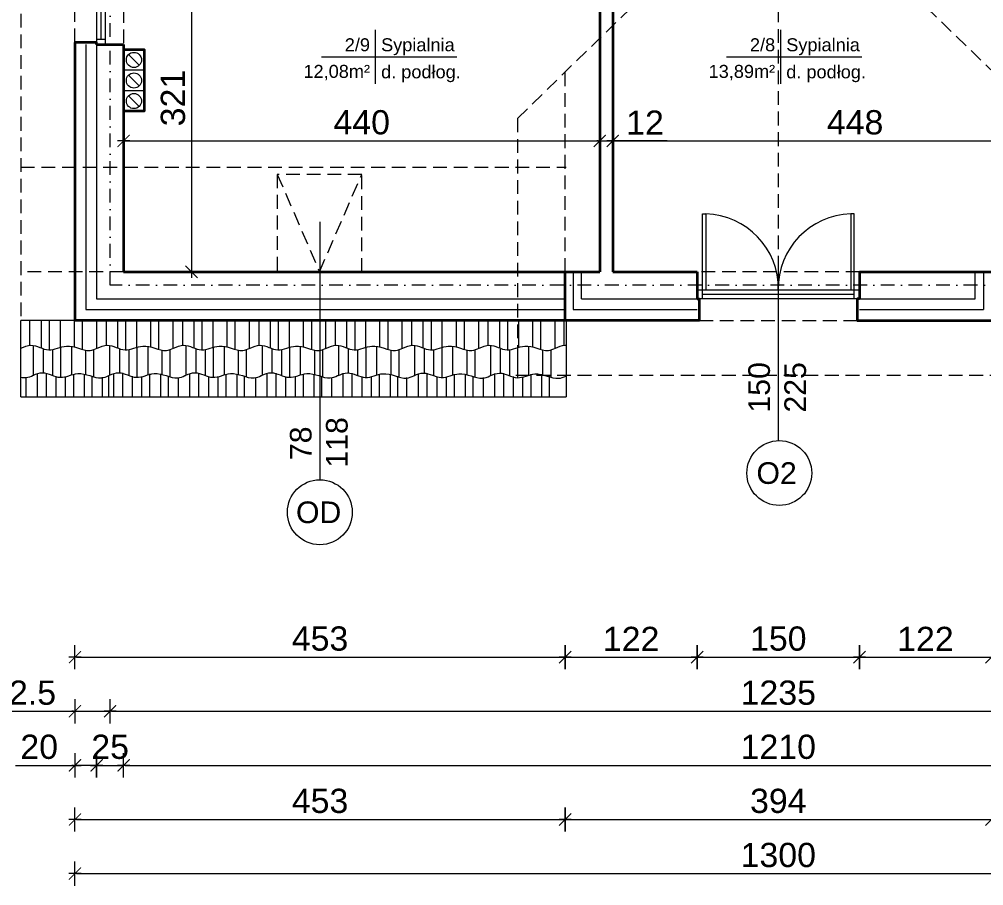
# Model space of a CAD drawing. Header units: millimetres. Extents: x -2481 to 45049, y -11067 to 11055.
# Drawn here: x -1929 to -1038, y -476 to 325 of the extents above; entities that cross this region are included whole.
import ezdxf

# ---------------------------------------------------------------- set-up
doc = ezdxf.new("R2010")
doc.units = ezdxf.units.MM
doc.linetypes.add('DASHDOT', pattern=[25.4, 12.7, -6.35, 0, -6.35])
doc.linetypes.add('DASHED', pattern=[19.05, 12.7, -6.35])
for name, color, linetype, lineweight in [('A-murowane', 3, 'Continuous', 35), ('A-osie', 7, 'DASHDOT', 5), ('A-p.widokowa', 6, 'Continuous', 15), ('A-p.widokowa-RefEdit0', 6, 'Continuous', 15), ('A-pod', 6, 'DASHED', 15), ('A-schody', 2, 'Continuous', 5), ('A-stolarka', 1, 'Continuous', 5), ('A-w.ocieplenie', 4, 'BATTING', 5), ('A-wykończenie', 4, 'Continuous', 5), ('A17_OPIS_WARSTW', 22, 'Continuous', 9), ('B-opis', 7, 'Continuous', 0)]:
    doc.layers.add(name, color=color, linetype=linetype, lineweight=lineweight)
doc.styles.get("Standard").update_dxf_attribs({"font": 'arial.ttf'})
doc.linetypes.add('BATTING', pattern='A,0.00254,-2.54,[134,ltypeshp.shx,S=2.54,R=0,X=-2.54,Y=0],-5.08,[134,ltypeshp.shx,S=2.54,R=180,X=2.54,Y=0],-2.54', length=10.16254)
doc.dimstyles.new('PM-100', dxfattribs={"dimscale": 2.8, "dimtxt": 8, "dimasz": 0.5, "dimexe": 0, "dimexo": 0, "dimgap": 2, "dimtad": 1, "dimdec": 1, "dimrnd": 0.1, "dimzin": 13, "dimdsep": 46, "dimtxsty": 'Standard', "dimblk": 'Q', "dimcen": 0, "dimse1": 1, "dimse2": 1, "dimclrd": 256, "dimclre": 251, "dimclrt": 41, "dimadec": 1, "dimazin": 0, "dimtfac": 1, "dimtdec": 1, "dimtix": 1, "dimtmove": 1, "dimatfit": 0, "dimldrblk": 'NONE', "dimfxl": 1, "dimtolj": 1, "dimtzin": 13, "dimlwd": -1, "dimlwe": 0, "dimarcsym": 0})

# ---------------------------------------------------------------- blocks, each defined once
blk = doc.blocks.new('A$C386A056A')
at = {"layer": 'A-stolarka'}
for p, q in [((-25, 0), (-25, -90)), ((-17, 0), (-17, -90)), ((-25, -5), (-17, -5)), ((-21, -5), (-21, -85)), ((-25, -85), (-17, -85))]:
    blk.add_line(p, q, dxfattribs=at)
blk = doc.blocks.new('A$C59F40237')
at = {"layer": 'A-p.widokowa-RefEdit0'}
for p, q in [((8.09, 25.62), (8.09, 2.6)), ((18.66, 25.62), (18.66, 0.25)), ((26.43, -1.54), (26.43, 25.62)), ((36.19, 25.62), (36.19, 0.69)), ((49.51, 1.1), (49.51, 25.62)), ((56.99, -1.18), (56.99, 25.62)), ((70.14, -0.21), (70.14, 25.62))]:
    blk.add_line(p, q, dxfattribs=at)
blk.add_open_spline([(0, 0), (3.09, 1.32), (11.62, 4.97), (25.63, -5.19), (40.3, 3.84), (49.51, 1.1), (53.24, 0), (56.84, -1.19), (62.79, -3.17), (68.4, -1.05), (70.6, 0)], degree=3, knots=[0, 0, 0, 0, 9.666865, 26.644915, 43.34195, 54.677882, 54.677882, 54.677882, 65.547939, 72.653896, 72.653896, 72.653896, 72.653896], dxfattribs=at)
blk = doc.blocks.new('A$C78BC5D11')
at = {"layer": 'A-p.widokowa'}
for p, q in [((0, 27.49), (0, 0)), ((9.11, 24.57), (9.11, 2.22)), ((17.77, 23.74), (17.77, -0.13)), ((25.54, -1.92), (25.54, 25.93)), ((35.3, 26.66), (35.3, 0.31)), ((48.63, 0.73), (48.63, 23.11)), ((56.1, -1.56), (56.1, 23.73))]:
    blk.add_line(p, q, dxfattribs=at)
blk.add_open_spline([(0, 0), (2.8, 1.19), (11.03, 4.38), (24.74, -5.56), (39.41, 3.46), (48.63, 0.73), (52.36, -0.38), (55.95, -1.57), (61.9, -3.55), (67.51, -1.42), (69.71, -0.38), (69.72, -0.37), (69.73, -0.37), (69.74, -0.37), (69.99, -0.24), (70.25, -0.12), (70.5, 0)], degree=3, knots=[73.574951, 73.574951, 73.574951, 73.574951, 82.320761, 99.298811, 115.995846, 127.331778, 127.331778, 127.331778, 138.201835, 145.307792, 145.307792, 145.307792, 145.332598, 145.332598, 145.332598, 146.160665, 146.160665, 146.160665, 146.160665], dxfattribs=at)
blk = doc.blocks.new('A$C3E720E91')
at = {"layer": 'A-p.widokowa'}
for p, q in [((15.37, -18.28), (15.37, 3.22)), ((23.31, 3.57), (23.31, -18.28)), ((32.42, 0.51), (32.42, -18.28)), ((41.08, 0.35), (41.08, -18.41)), ((48.85, -18.28), (48.85, 2.63)), ((58.62, 2.74), (58.62, -18.28)), ((65.61, 0.75), (65.61, -18.28)), ((4.85, -18.27), (4.85, -0.36))]:
    blk.add_line(p, q, dxfattribs=at)
blk = doc.blocks.new('A$C23497A29')
at = {"layer": 'A-p.widokowa'}
for p, q in [((50, 0), (0, 0)), ((0, -70.62), (0, 0)), ((8.09, 0), (8.09, -23.03)), ((18.66, 0), (18.66, -25.38)), ((26.43, -27.17), (26.43, 0)), ((36.19, 0), (36.19, -24.93)), ((49.51, -24.52), (49.51, 0)), ((56.99, -26.81), (56.99, 0)), ((70.14, -25.84), (70.14, 0)), ((501.81, 0), (501.81, -23.03)), ((504, 0), (504, -70.62)), ((4.85, -70.61), (4.85, -52.7)), ((15.37, -70.62), (15.37, -49.13)), ((23.31, -48.77), (23.31, -70.62)), ((32.42, -51.83), (32.42, -70.62)), ((41.08, -51.99), (41.08, -70.75)), ((48.85, -70.62), (48.85, -49.71)), ((58.62, -49.6), (58.62, -70.62)), ((65.61, -51.59), (65.61, -70.62)), ((81.1, -51.03), (81.1, -70.62)), ((0, -70.62), (504, -70.62))]:
    blk.add_line(p, q, dxfattribs=at)
for points, knots in [([(0, -25.62), (3.09, -24.3), (11.62, -20.65), (25.63, -30.81), (40.3, -21.79), (49.51, -24.52), (53.24, -25.62), (56.84, -26.82), (62.79, -28.79), (68.4, -26.67), (70.6, -25.62)], [0, 0, 0, 0, 9.666865, 26.644915, 43.34195, 54.677882, 54.677882, 54.677882, 65.547939, 72.653896, 72.653896, 72.653896, 72.653896]), ([(494.17, -25.62), (496.82, -24.3), (500.24, -22.84), (503.67, -22.97), (504, -22.99)], [0, 0, 0, 0, 9.666865, 10.690457, 10.690457, 10.690457, 10.690457]), ([(0, -52.34), (1.61, -52.68), (5.5, -53.09), (9.25, -51.67), (11.45, -50.62), (11.46, -50.62), (11.47, -50.62), (11.47, -50.61), (11.73, -50.49), (11.99, -50.37), (12.24, -50.25)], [133.300499, 133.300499, 133.300499, 133.300499, 138.201835, 145.307792, 145.307792, 145.307792, 145.332598, 145.332598, 145.332598, 146.160665, 146.160665, 146.160665, 146.160665]), ([(11.45, -50.62), (14.25, -49.44), (22.48, -46.25), (36.19, -56.19), (50.86, -47.16), (60.08, -49.9), (63.81, -51), (67.4, -52.2), (73.35, -54.17), (78.96, -52.05), (81.16, -51), (81.17, -51), (81.18, -50.99), (81.19, -50.99), (81.44, -50.87), (81.7, -50.75), (81.96, -50.62)], [73.574951, 73.574951, 73.574951, 73.574951, 82.320761, 99.298811, 115.995846, 127.331778, 127.331778, 127.331778, 138.201835, 145.307792, 145.307792, 145.307792, 145.332598, 145.332598, 145.332598, 146.160665, 146.160665, 146.160665, 146.160665])]:
    blk.add_open_spline(points, degree=3, knots=knots, dxfattribs=at)
for p in [(70.6, -25.62), (141.19, -25.62), (211.79, -25.62), (282.38, -25.62), (352.98, -25.62), (423.58, -25.62)]:
    blk.add_blockref('A$C59F40237', p, dxfattribs=at)
at = {"layer": 'A-schody'}
for name, p in [('A$C78BC5D11', (11.45, -50.62)), ('A$C78BC5D11', (81.96, -50.62)), ('A$C78BC5D11', (152.46, -50.62)), ('A$C78BC5D11', (222.96, -50.62)), ('A$C78BC5D11', (293.47, -50.75)), ('A$C78BC5D11', (363.68, -50.87)), ('A$C78BC5D11', (433.9, -50.99)), ('A$C3E720E91', (70.47, -52.1)), ('A$C3E720E91', (140.88, -52.34)), ('A$C3E720E91', (212.27, -52.34)), ('A$C3E720E91', (282.59, -52.34)), ('A$C3E720E91', (352, -52.35)), ('A$C3E720E91', (422.66, -52.35))]:
    blk.add_blockref(name, p, dxfattribs=at)
blk = doc.blocks.new('Q')
for p, q in [((0, 8), (0, -8)), ((-4, 0), (4, 0))]:
    blk.add_line(p, q)
at = {"const_width": 0.7}
blk.add_lwpolyline([(4, 4), (-4, -4)], dxfattribs=at)
blk = doc.blocks.new('*D42')
at = {"layer": 'A17_OPIS_WARSTW', "transparency": 16777216}
blk.add_line((-1301.45, -264.47), (-1154.25, -264.47), dxfattribs=at)
at = {"layer": 'Defpoints', "color": 0, "transparency": 16777216}
for p in [(-1302.85, 74.68), (-1152.85, 74.68), (-1152.85, -264.47)]:
    blk.add_point(p, dxfattribs=at)
at = {"layer": 'A17_OPIS_WARSTW', "transparency": 16777216, "xscale": 1.4, "yscale": 1.4, "zscale": 1.4, "rotation": 180}
blk.add_blockref('Q', (-1302.85, -264.47), dxfattribs=at)
at = {"layer": 'A17_OPIS_WARSTW', "transparency": 16777216, "xscale": 1.4, "yscale": 1.4, "zscale": 1.4}
blk.add_blockref('Q', (-1152.85, -264.47), dxfattribs=at)
at = {"layer": 'A17_OPIS_WARSTW', "color": 41, "transparency": 16777216, "insert": (-1227.85, -247.43), "char_height": 22.4, "attachment_point": 5}
blk.add_mtext('\\A1;150', dxfattribs=at)
blk = doc.blocks.new('_None')
blk = doc.blocks.new('*D100')
at = {"layer": 'A17_OPIS_WARSTW', "transparency": 16777216}
blk.add_line((-1876.45, -464.47), (-579.25, -464.47), dxfattribs=at)
at = {"layer": 'Defpoints', "color": 0, "transparency": 16777216}
for p in [(-1877.85, 66.68), (-577.85, 66.68), (-577.85, -464.47)]:
    blk.add_point(p, dxfattribs=at)
at = {"layer": 'A17_OPIS_WARSTW', "transparency": 16777216, "xscale": 1.4, "yscale": 1.4, "zscale": 1.4, "rotation": 180}
blk.add_blockref('Q', (-1877.85, -464.47), dxfattribs=at)
at = {"layer": 'A17_OPIS_WARSTW', "transparency": 16777216, "xscale": 1.4, "yscale": 1.4, "zscale": 1.4}
blk.add_blockref('Q', (-577.85, -464.47), dxfattribs=at)
at = {"layer": 'A17_OPIS_WARSTW', "color": 41, "transparency": 16777216, "insert": (-1227.85, -447.42), "char_height": 22.4, "attachment_point": 5}
blk.add_mtext('\\A1;1300', dxfattribs=at)
blk = doc.blocks.new('*D131')
at = {"layer": 'A17_OPIS_WARSTW', "transparency": 16777216}
blk.add_line((-1770.15, 411.28), (-1770.15, 93.08), dxfattribs=at)
at = {"layer": 'Defpoints', "color": 0, "transparency": 16777216}
for p in [(-1596.85, 412.68), (-1832.85, 91.68), (-1770.15, 91.68)]:
    blk.add_point(p, dxfattribs=at)
at = {"layer": 'A17_OPIS_WARSTW', "transparency": 16777216, "xscale": 1.4, "yscale": 1.4, "zscale": 1.4}
for p, rotation in [((-1770.15, 412.68), 90), ((-1770.15, 91.68), 270)]:
    blk.add_blockref('Q', p, dxfattribs=dict(at, rotation=rotation))
at = {"layer": 'A17_OPIS_WARSTW', "color": 41, "transparency": 16777216, "insert": (-1787.19, 252.18), "char_height": 22.4, "attachment_point": 5, "rotation": 90}
blk.add_mtext('\\A1;321', dxfattribs=at)
blk = doc.blocks.new('*D132')
at = {"layer": 'A17_OPIS_WARSTW', "transparency": 16777216}
for p, q in [((-1960.53, -314.47), (-1877.85, -314.47)), ((-1879.25, -314.47), (-1880.65, -314.47)), ((-1877.85, -314.47), (-1845.35, -314.47)), ((-1877.85, -314.47), (-1845.35, -314.47)), ((-1843.95, -314.47), (-1842.55, -314.47))]:
    blk.add_line(p, q, dxfattribs=at)
at = {"layer": 'Defpoints', "color": 0, "transparency": 16777216}
for p in [(-1845.35, 79.18), (-1877.85, 46.68), (-1845.35, -314.47)]:
    blk.add_point(p, dxfattribs=at)
at = {"layer": 'A17_OPIS_WARSTW', "transparency": 16777216, "xscale": 1.4, "yscale": 1.4, "zscale": 1.4}
blk.add_blockref('Q', (-1877.85, -314.47), dxfattribs=at)
at = {"layer": 'A17_OPIS_WARSTW', "transparency": 16777216, "xscale": 1.4, "yscale": 1.4, "zscale": 1.4, "rotation": 180}
blk.add_blockref('Q', (-1845.35, -314.47), dxfattribs=at)
at = {"layer": 'A17_OPIS_WARSTW', "color": 41, "transparency": 16777216, "insert": (-1925.76, -297.42), "char_height": 22.4, "attachment_point": 5}
blk.add_mtext('\\A1;32.5', dxfattribs=at)
blk = doc.blocks.new('*D134')
at = {"layer": 'A17_OPIS_WARSTW', "transparency": 16777216}
blk.add_line((-2299.16, 48.08), (-2299.16, 300.28), dxfattribs=at)
at = {"layer": 'Defpoints', "color": 0, "transparency": 16777216}
for p in [(-2299.16, 301.68), (-1845.35, 301.68), (-1877.85, 46.68)]:
    blk.add_point(p, dxfattribs=at)
at = {"layer": 'A17_OPIS_WARSTW', "transparency": 16777216, "xscale": 1.4, "yscale": 1.4, "zscale": 1.4}
for p, rotation in [((-2299.16, 301.68), 90), ((-2299.16, 46.68), 270)]:
    blk.add_blockref('Q', p, dxfattribs=dict(at, rotation=rotation))
at = {"layer": 'A17_OPIS_WARSTW', "color": 41, "transparency": 16777216, "insert": (-2316.2, 174.18), "char_height": 22.4, "attachment_point": 5, "rotation": 90}
blk.add_mtext('\\A1;255', dxfattribs=at)
blk = doc.blocks.new('*D164')
at = {"layer": 'A17_OPIS_WARSTW', "transparency": 16777216}
blk.add_line((-2299.16, 303.08), (-2299.16, 390.28), dxfattribs=at)
at = {"layer": 'Defpoints', "color": 0, "transparency": 16777216}
for p in [(-2299.16, 391.68), (-1849.85, 391.68), (-1845.35, 301.68)]:
    blk.add_point(p, dxfattribs=at)
at = {"layer": 'A17_OPIS_WARSTW', "transparency": 16777216, "xscale": 1.4, "yscale": 1.4, "zscale": 1.4}
for p, rotation in [((-2299.16, 391.68), 90), ((-2299.16, 301.68), 270)]:
    blk.add_blockref('Q', p, dxfattribs=dict(at, rotation=rotation))
at = {"layer": 'A17_OPIS_WARSTW', "color": 41, "transparency": 16777216, "insert": (-2316.2, 346.68), "char_height": 22.4, "attachment_point": 5, "rotation": 90}
blk.add_mtext('\\A1;90', dxfattribs=at)
blk = doc.blocks.new('*D171')
at = {"layer": 'A17_OPIS_WARSTW', "transparency": 16777216}
blk.add_line((-1423.45, -414.47), (-1032.25, -414.47), dxfattribs=at)
at = {"layer": 'Defpoints', "color": 0, "transparency": 16777216}
for p in [(-1424.85, 91.68), (-1030.85, 91.68), (-1030.85, -414.47)]:
    blk.add_point(p, dxfattribs=at)
at = {"layer": 'A17_OPIS_WARSTW', "transparency": 16777216, "xscale": 1.4, "yscale": 1.4, "zscale": 1.4, "rotation": 180}
blk.add_blockref('Q', (-1424.85, -414.47), dxfattribs=at)
at = {"layer": 'A17_OPIS_WARSTW', "transparency": 16777216, "xscale": 1.4, "yscale": 1.4, "zscale": 1.4}
blk.add_blockref('Q', (-1030.85, -414.47), dxfattribs=at)
at = {"layer": 'A17_OPIS_WARSTW', "color": 41, "transparency": 16777216, "insert": (-1227.85, -397.42), "char_height": 22.4, "attachment_point": 5}
blk.add_mtext('\\A1;394', dxfattribs=at)
blk = doc.blocks.new('*D179')
at = {"layer": 'A17_OPIS_WARSTW', "transparency": 16777216}
for p, q in [((-2399.16, 93.08), (-2399.16, 94.48)), ((-2399.16, 66.68), (-2399.16, 91.68)), ((-2399.16, 65.28), (-2399.16, 63.88))]:
    blk.add_line(p, q, dxfattribs=at)
at = {"layer": 'Defpoints', "color": 0, "transparency": 16777216}
for p in [(-2399.16, 91.68), (-1832.85, 91.68), (-1857.85, 66.68)]:
    blk.add_point(p, dxfattribs=at)
at = {"layer": 'A17_OPIS_WARSTW', "transparency": 16777216, "xscale": 1.4, "yscale": 1.4, "zscale": 1.4}
for p, rotation in [((-2399.16, 91.68), 270), ((-2399.16, 66.68), 90)]:
    blk.add_blockref('Q', p, dxfattribs=dict(at, rotation=rotation))
at = {"layer": 'A17_OPIS_WARSTW', "color": 41, "transparency": 16777216, "insert": (-2416.2, 79.18), "char_height": 22.4, "attachment_point": 5, "rotation": 90}
blk.add_mtext('\\A1;25', dxfattribs=at)
blk = doc.blocks.new('*D192')
at = {"layer": 'A17_OPIS_WARSTW', "transparency": 16777216}
for p, q in [((-2349.16, 80.58), (-2349.16, 81.98)), ((-2349.16, 46.68), (-2349.16, 79.18)), ((-2349.16, 46.68), (-2349.16, 79.18)), ((-2349.16, -30.27), (-2349.16, 46.68)), ((-2349.16, 45.28), (-2349.16, 43.88))]:
    blk.add_line(p, q, dxfattribs=at)
at = {"layer": 'Defpoints', "color": 0, "transparency": 16777216}
for p in [(-2349.16, 79.18), (-1845.35, 79.18), (-1878.34, 46.68)]:
    blk.add_point(p, dxfattribs=at)
at = {"layer": 'A17_OPIS_WARSTW', "transparency": 16777216, "xscale": 1.4, "yscale": 1.4, "zscale": 1.4}
for p, rotation in [((-2349.16, 79.18), 270), ((-2349.16, 46.68), 90)]:
    blk.add_blockref('Q', p, dxfattribs=dict(at, rotation=rotation))
at = {"layer": 'A17_OPIS_WARSTW', "color": 41, "transparency": 16777216, "insert": (-2366.21, 4.5), "char_height": 22.4, "attachment_point": 5, "rotation": 90}
blk.add_mtext('\\A1;32.5', dxfattribs=at)
blk = doc.blocks.new('*D197')
at = {"layer": 'A17_OPIS_WARSTW', "transparency": 16777216}
blk.add_line((-2449.16, 48.08), (-2449.16, 1145.28), dxfattribs=at)
at = {"layer": 'Defpoints', "color": 0, "transparency": 16777216}
for p in [(-2449.16, 1146.68), (-1878.34, 1146.68), (-1877.85, 46.68)]:
    blk.add_point(p, dxfattribs=at)
at = {"layer": 'A17_OPIS_WARSTW', "transparency": 16777216, "xscale": 1.4, "yscale": 1.4, "zscale": 1.4}
for p, rotation in [((-2449.16, 1146.68), 90), ((-2449.16, 46.68), 270)]:
    blk.add_blockref('Q', p, dxfattribs=dict(at, rotation=rotation))
at = {"layer": 'A17_OPIS_WARSTW', "color": 41, "transparency": 16777216, "insert": (-2466.2, 596.68), "char_height": 22.4, "attachment_point": 5, "rotation": 90}
blk.add_mtext('\\A1;1100', dxfattribs=at)
blk = doc.blocks.new('*D206')
at = {"layer": 'A17_OPIS_WARSTW', "transparency": 16777216}
blk.add_line((-2349.16, 80.58), (-2349.16, 1112.78), dxfattribs=at)
at = {"layer": 'Defpoints', "color": 0, "transparency": 16777216}
for p in [(-2349.16, 1114.18), (-1845.35, 1114.18), (-1845.35, 79.18)]:
    blk.add_point(p, dxfattribs=at)
at = {"layer": 'A17_OPIS_WARSTW', "transparency": 16777216, "xscale": 1.4, "yscale": 1.4, "zscale": 1.4}
for p, rotation in [((-2349.16, 1114.18), 90), ((-2349.16, 79.18), 270)]:
    blk.add_blockref('Q', p, dxfattribs=dict(at, rotation=rotation))
at = {"layer": 'A17_OPIS_WARSTW', "color": 41, "transparency": 16777216, "insert": (-2366.21, 596.68), "char_height": 22.4, "attachment_point": 5, "rotation": 90}
blk.add_mtext('\\A1;1035', dxfattribs=at)
blk = doc.blocks.new('*D207')
at = {"layer": 'A17_OPIS_WARSTW', "transparency": 16777216}
for p, q in [((-2399.16, 68.08), (-2399.16, 69.48)), ((-2399.16, 46.68), (-2399.16, 66.68)), ((-2399.16, 46.68), (-2399.16, 66.68)), ((-2399.16, -21.33), (-2399.16, 46.68)), ((-2399.16, 45.28), (-2399.16, 43.88))]:
    blk.add_line(p, q, dxfattribs=at)
at = {"layer": 'Defpoints', "color": 0, "transparency": 16777216}
for p in [(-2399.16, 66.68), (-1857.85, 66.68), (-1877.85, 46.68)]:
    blk.add_point(p, dxfattribs=at)
at = {"layer": 'A17_OPIS_WARSTW', "transparency": 16777216, "xscale": 1.4, "yscale": 1.4, "zscale": 1.4}
for p, rotation in [((-2399.16, 66.68), 270), ((-2399.16, 46.68), 90)]:
    blk.add_blockref('Q', p, dxfattribs=dict(at, rotation=rotation))
at = {"layer": 'A17_OPIS_WARSTW', "color": 41, "transparency": 16777216, "insert": (-2416.2, 0.47), "char_height": 22.4, "attachment_point": 5, "rotation": 90}
blk.add_mtext('\\A1;20', dxfattribs=at)
blk = doc.blocks.new('*D212')
at = {"layer": 'A17_OPIS_WARSTW', "transparency": 16777216}
blk.add_line((-2399.16, 93.08), (-2399.16, 1100.28), dxfattribs=at)
at = {"layer": 'Defpoints', "color": 0, "transparency": 16777216}
for p in [(-2399.16, 1101.68), (-1832.85, 1101.68), (-1832.85, 91.68)]:
    blk.add_point(p, dxfattribs=at)
at = {"layer": 'A17_OPIS_WARSTW', "transparency": 16777216, "xscale": 1.4, "yscale": 1.4, "zscale": 1.4}
for p, rotation in [((-2399.16, 1101.68), 90), ((-2399.16, 91.68), 270)]:
    blk.add_blockref('Q', p, dxfattribs=dict(at, rotation=rotation))
at = {"layer": 'A17_OPIS_WARSTW', "color": 41, "transparency": 16777216, "insert": (-2416.2, 596.68), "char_height": 22.4, "attachment_point": 5, "rotation": 90}
blk.add_mtext('\\A1;1010', dxfattribs=at)
blk = doc.blocks.new('*D67')
at = {"layer": 'A17_OPIS_WARSTW', "transparency": 16777216}
blk.add_line((-1831.45, 212.62), (-1394.25, 212.62), dxfattribs=at)
at = {"layer": 'Defpoints', "color": 0, "transparency": 16777216}
for p in [(-1392.85, 212.62), (-1832.85, 76.96), (-1392.85, 76.96)]:
    blk.add_point(p, dxfattribs=at)
at = {"layer": 'A17_OPIS_WARSTW', "transparency": 16777216, "xscale": 1.4, "yscale": 1.4, "zscale": 1.4, "rotation": 180}
blk.add_blockref('Q', (-1832.85, 212.62), dxfattribs=at)
at = {"layer": 'A17_OPIS_WARSTW', "transparency": 16777216, "xscale": 1.4, "yscale": 1.4, "zscale": 1.4}
blk.add_blockref('Q', (-1392.85, 212.62), dxfattribs=at)
at = {"layer": 'A17_OPIS_WARSTW', "color": 41, "transparency": 16777216, "insert": (-1612.85, 229.66), "char_height": 22.4, "attachment_point": 5}
blk.add_mtext('\\A1;440', dxfattribs=at)
blk = doc.blocks.new('*D238')
at = {"layer": 'A17_OPIS_WARSTW', "transparency": 16777216}
for p, q in [((-1394.25, 212.62), (-1395.65, 212.62)), ((-1392.85, 212.62), (-1380.85, 212.62)), ((-1392.85, 212.62), (-1380.85, 212.62)), ((-1330.52, 212.62), (-1380.85, 212.62)), ((-1379.45, 212.62), (-1378.05, 212.62))]:
    blk.add_line(p, q, dxfattribs=at)
at = {"layer": 'Defpoints', "color": 0, "transparency": 16777216}
for p in [(-1380.85, 412.68), (-1380.85, 212.62), (-1392.85, 76.96)]:
    blk.add_point(p, dxfattribs=at)
at = {"layer": 'A17_OPIS_WARSTW', "transparency": 16777216, "xscale": 1.4, "yscale": 1.4, "zscale": 1.4}
blk.add_blockref('Q', (-1392.85, 212.62), dxfattribs=at)
at = {"layer": 'A17_OPIS_WARSTW', "transparency": 16777216, "xscale": 1.4, "yscale": 1.4, "zscale": 1.4, "rotation": 180}
blk.add_blockref('Q', (-1380.85, 212.62), dxfattribs=at)
at = {"layer": 'A17_OPIS_WARSTW', "color": 41, "transparency": 16777216, "insert": (-1350.99, 229.46), "char_height": 22.4, "attachment_point": 5}
blk.add_mtext('\\A1;12', dxfattribs=at)
blk = doc.blocks.new('*D240')
at = {"layer": 'A17_OPIS_WARSTW', "transparency": 16777216}
blk.add_line((-1379.45, 212.62), (-934.25, 212.62), dxfattribs=at)
at = {"layer": 'Defpoints', "color": 0, "transparency": 16777216}
for p in [(-1380.85, 412.68), (-932.85, 412.68), (-932.85, 212.62)]:
    blk.add_point(p, dxfattribs=at)
at = {"layer": 'A17_OPIS_WARSTW', "transparency": 16777216, "xscale": 1.4, "yscale": 1.4, "zscale": 1.4, "rotation": 180}
blk.add_blockref('Q', (-1380.85, 212.62), dxfattribs=at)
at = {"layer": 'A17_OPIS_WARSTW', "transparency": 16777216, "xscale": 1.4, "yscale": 1.4, "zscale": 1.4}
blk.add_blockref('Q', (-932.85, 212.62), dxfattribs=at)
at = {"layer": 'A17_OPIS_WARSTW', "color": 41, "transparency": 16777216, "insert": (-1156.85, 229.66), "char_height": 22.4, "attachment_point": 5}
blk.add_mtext('\\A1;448', dxfattribs=at)
blk = doc.blocks.new('A$C443F3476')
at = {"layer": 'A-p.widokowa'}
for p, q in [((19, 57), (0, 57)), ((19, 57), (19, 0)), ((4.55, 52.45), (14.45, 42.55)), ((19, 38), (0, 38)), ((4.55, 33.45), (14.45, 23.55)), ((19, 19), (0, 19)), ((4.55, 14.45), (14.45, 4.55)), ((19, 0), (0, 0))]:
    blk.add_line(p, q, dxfattribs=at)
for centre in [(9.5, 47.5), (9.5, 28.5), (9.5, 9.5)]:
    blk.add_circle(centre, 7, dxfattribs=at)
blk = doc.blocks.new('*D70')
at = {"layer": 'A17_OPIS_WARSTW', "transparency": 16777216}
blk.add_line((-1423.45, -264.47), (-1304.25, -264.47), dxfattribs=at)
at = {"layer": 'Defpoints', "color": 0, "transparency": 16777216}
for p in [(-1424.85, 91.68), (-1302.85, 66.68), (-1302.85, -264.47)]:
    blk.add_point(p, dxfattribs=at)
at = {"layer": 'A17_OPIS_WARSTW', "transparency": 16777216, "xscale": 1.4, "yscale": 1.4, "zscale": 1.4, "rotation": 180}
blk.add_blockref('Q', (-1424.85, -264.47), dxfattribs=at)
at = {"layer": 'A17_OPIS_WARSTW', "transparency": 16777216, "xscale": 1.4, "yscale": 1.4, "zscale": 1.4}
blk.add_blockref('Q', (-1302.85, -264.47), dxfattribs=at)
at = {"layer": 'A17_OPIS_WARSTW', "color": 41, "transparency": 16777216, "insert": (-1363.85, -247.62), "char_height": 22.4, "attachment_point": 5}
blk.add_mtext('\\A1;122', dxfattribs=at)
blk = doc.blocks.new('*D246')
at = {"layer": 'A17_OPIS_WARSTW', "transparency": 16777216}
blk.add_line((-1876.45, -264.47), (-1426.25, -264.47), dxfattribs=at)
at = {"layer": 'Defpoints', "color": 0, "transparency": 16777216}
for p in [(-1424.85, 91.68), (-1877.85, 46.68), (-1424.85, -264.47)]:
    blk.add_point(p, dxfattribs=at)
at = {"layer": 'A17_OPIS_WARSTW', "transparency": 16777216, "xscale": 1.4, "yscale": 1.4, "zscale": 1.4, "rotation": 180}
blk.add_blockref('Q', (-1877.85, -264.47), dxfattribs=at)
at = {"layer": 'A17_OPIS_WARSTW', "transparency": 16777216, "xscale": 1.4, "yscale": 1.4, "zscale": 1.4}
blk.add_blockref('Q', (-1424.85, -264.47), dxfattribs=at)
at = {"layer": 'A17_OPIS_WARSTW', "color": 41, "transparency": 16777216, "insert": (-1651.35, -247.42), "char_height": 22.4, "attachment_point": 5}
blk.add_mtext('\\A1;453', dxfattribs=at)
blk = doc.blocks.new('*D248')
at = {"layer": 'A17_OPIS_WARSTW', "transparency": 16777216}
blk.add_line((-1151.45, -264.47), (-1032.25, -264.47), dxfattribs=at)
at = {"layer": 'Defpoints', "color": 0, "transparency": 16777216}
for p in [(-1152.85, 66.68), (-1030.85, 46.68), (-1030.85, -264.47)]:
    blk.add_point(p, dxfattribs=at)
at = {"layer": 'A17_OPIS_WARSTW', "transparency": 16777216, "xscale": 1.4, "yscale": 1.4, "zscale": 1.4, "rotation": 180}
blk.add_blockref('Q', (-1152.85, -264.47), dxfattribs=at)
at = {"layer": 'A17_OPIS_WARSTW', "transparency": 16777216, "xscale": 1.4, "yscale": 1.4, "zscale": 1.4}
blk.add_blockref('Q', (-1030.85, -264.47), dxfattribs=at)
at = {"layer": 'A17_OPIS_WARSTW', "color": 41, "transparency": 16777216, "insert": (-1091.85, -247.62), "char_height": 22.4, "attachment_point": 5}
blk.add_mtext('\\A1;122', dxfattribs=at)
blk = doc.blocks.new('*D250')
at = {"layer": 'A17_OPIS_WARSTW', "transparency": 16777216}
blk.add_line((-1843.95, -314.47), (-611.75, -314.47), dxfattribs=at)
at = {"layer": 'Defpoints', "color": 0, "transparency": 16777216}
for p in [(-1845.35, 79.18), (-610.35, 79.18), (-610.35, -314.47)]:
    blk.add_point(p, dxfattribs=at)
at = {"layer": 'A17_OPIS_WARSTW', "transparency": 16777216, "xscale": 1.4, "yscale": 1.4, "zscale": 1.4, "rotation": 180}
blk.add_blockref('Q', (-1845.35, -314.47), dxfattribs=at)
at = {"layer": 'A17_OPIS_WARSTW', "transparency": 16777216, "xscale": 1.4, "yscale": 1.4, "zscale": 1.4}
blk.add_blockref('Q', (-610.35, -314.47), dxfattribs=at)
at = {"layer": 'A17_OPIS_WARSTW', "color": 41, "transparency": 16777216, "insert": (-1227.85, -297.42), "char_height": 22.4, "attachment_point": 5}
blk.add_mtext('\\A1;1235', dxfattribs=at)
blk = doc.blocks.new('*D252')
at = {"layer": 'A17_OPIS_WARSTW', "transparency": 16777216}
blk.add_line((-1876.45, -414.47), (-1426.25, -414.47), dxfattribs=at)
at = {"layer": 'Defpoints', "color": 0, "transparency": 16777216}
for p in [(-1424.85, 91.68), (-1877.85, 46.68), (-1424.85, -414.47)]:
    blk.add_point(p, dxfattribs=at)
at = {"layer": 'A17_OPIS_WARSTW', "transparency": 16777216, "xscale": 1.4, "yscale": 1.4, "zscale": 1.4, "rotation": 180}
blk.add_blockref('Q', (-1877.85, -414.47), dxfattribs=at)
at = {"layer": 'A17_OPIS_WARSTW', "transparency": 16777216, "xscale": 1.4, "yscale": 1.4, "zscale": 1.4}
blk.add_blockref('Q', (-1424.85, -414.47), dxfattribs=at)
at = {"layer": 'A17_OPIS_WARSTW', "color": 41, "transparency": 16777216, "insert": (-1651.35, -397.42), "char_height": 22.4, "attachment_point": 5}
blk.add_mtext('\\A1;453', dxfattribs=at)
blk = doc.blocks.new('*D253')
at = {"layer": 'A17_OPIS_WARSTW', "transparency": 16777216}
blk.add_line((-1831.45, -364.47), (-624.25, -364.47), dxfattribs=at)
at = {"layer": 'Defpoints', "color": 0, "transparency": 16777216}
for p in [(-1832.85, 91.68), (-622.85, 91.68), (-622.85, -364.47)]:
    blk.add_point(p, dxfattribs=at)
at = {"layer": 'A17_OPIS_WARSTW', "transparency": 16777216, "xscale": 1.4, "yscale": 1.4, "zscale": 1.4, "rotation": 180}
blk.add_blockref('Q', (-1832.85, -364.47), dxfattribs=at)
at = {"layer": 'A17_OPIS_WARSTW', "transparency": 16777216, "xscale": 1.4, "yscale": 1.4, "zscale": 1.4}
blk.add_blockref('Q', (-622.85, -364.47), dxfattribs=at)
at = {"layer": 'A17_OPIS_WARSTW', "color": 41, "transparency": 16777216, "insert": (-1227.85, -347.43), "char_height": 22.4, "attachment_point": 5}
blk.add_mtext('\\A1;1210', dxfattribs=at)
blk = doc.blocks.new('*D256')
at = {"layer": 'A17_OPIS_WARSTW', "transparency": 16777216}
for p, q in [((-1859.25, -364.47), (-1860.65, -364.47)), ((-1857.85, -364.47), (-1832.85, -364.47)), ((-1831.45, -364.47), (-1830.05, -364.47))]:
    blk.add_line(p, q, dxfattribs=at)
at = {"layer": 'Defpoints', "color": 0, "transparency": 16777216}
for p in [(-1832.85, 91.68), (-1857.85, 66.68), (-1832.85, -364.47)]:
    blk.add_point(p, dxfattribs=at)
at = {"layer": 'A17_OPIS_WARSTW', "transparency": 16777216, "xscale": 1.4, "yscale": 1.4, "zscale": 1.4}
blk.add_blockref('Q', (-1857.85, -364.47), dxfattribs=at)
at = {"layer": 'A17_OPIS_WARSTW', "transparency": 16777216, "xscale": 1.4, "yscale": 1.4, "zscale": 1.4, "rotation": 180}
blk.add_blockref('Q', (-1832.85, -364.47), dxfattribs=at)
at = {"layer": 'A17_OPIS_WARSTW', "color": 41, "transparency": 16777216, "insert": (-1845.35, -347.43), "char_height": 22.4, "attachment_point": 5}
blk.add_mtext('\\A1;25', dxfattribs=at)
blk = doc.blocks.new('*D260')
at = {"layer": 'A17_OPIS_WARSTW', "transparency": 16777216}
for p, q in [((-1932.72, -364.47), (-1877.85, -364.47)), ((-1879.25, -364.47), (-1880.65, -364.47)), ((-1857.85, -364.47), (-1877.85, -364.47)), ((-1857.85, -364.47), (-1877.85, -364.47)), ((-1856.45, -364.47), (-1855.05, -364.47))]:
    blk.add_line(p, q, dxfattribs=at)
at = {"layer": 'Defpoints', "color": 0, "transparency": 16777216}
for p in [(-1877.85, 66.68), (-1857.85, 66.68), (-1877.85, -364.47)]:
    blk.add_point(p, dxfattribs=at)
at = {"layer": 'A17_OPIS_WARSTW', "transparency": 16777216, "xscale": 1.4, "yscale": 1.4, "zscale": 1.4}
blk.add_blockref('Q', (-1877.85, -364.47), dxfattribs=at)
at = {"layer": 'A17_OPIS_WARSTW', "transparency": 16777216, "xscale": 1.4, "yscale": 1.4, "zscale": 1.4, "rotation": 180}
blk.add_blockref('Q', (-1857.85, -364.47), dxfattribs=at)
at = {"layer": 'A17_OPIS_WARSTW', "color": 41, "transparency": 16777216, "insert": (-1910.92, -347.43), "char_height": 22.4, "attachment_point": 5}
blk.add_mtext('\\A1;20', dxfattribs=at)
blk = doc.blocks.new('A$C142B1280')
at = {"layer": 'A-stolarka'}
for p, q in [((-8, 150), (-8, 0)), ((-8, 145), (0, 145)), ((-4, 145), (-4, 5)), ((0, 150), (0, 0)), ((-8, 5), (0, 5))]:
    blk.add_line(p, q, dxfattribs=at)

msp = doc.modelspace()

# ---------------------------------------------------------------- linework, layer by layer
at = {"layer": 'A-murowane'}
for p, q in [((-1392.85, 412.68), (-1392.85, 91.68)), ((-1380.85, 412.68), (-1380.85, 91.68)), ((-1877.85, 303.68), (-1877.85, 46.68)), ((-1857.85, 301.68), (-1832.85, 301.68)), ((-1832.85, 301.68), (-1832.85, 91.68)), ((-1832.85, 91.68), (-1392.85, 91.68)), ((-1424.85, 46.68), (-1424.85, 91.68)), ((-1380.85, 91.68), (-1302.85, 91.68)), ((-1302.85, 91.68), (-1302.85, 66.68)), ((-1152.85, 91.68), (-932.85, 91.68)), ((-1152.85, 91.68), (-1152.85, 66.68))]:
    msp.add_line(p, q, dxfattribs=at)
for points in [[(-1857.85, 301.68), (-1857.85, 303.68), (-1877.85, 303.68)], [(-1832.85, 296.94), (-1813.85, 296.94), (-1813.85, 239.94), (-1832.85, 239.94)], [(-1302.85, 66.68), (-1300.85, 66.68), (-1300.85, 46.68), (-1877.85, 46.68)], [(-1152.85, 66.68), (-1154.85, 66.68), (-1154.85, 46.68), (-577.85, 46.68)]]:
    msp.add_lwpolyline(points, dxfattribs=at)
at = {"layer": 'A-osie'}
for p, q in [((-1845.35, 79.18), (-1845.35, 1114.18)), ((-610.35, 79.18), (-1845.35, 79.18))]:
    msp.add_line(p, q, dxfattribs=at)
at = {"layer": 'A-pod'}
for p, q in [((-1927.85, 596.68), (-1927.85, 46.68)), ((-1468.85, 233.41), (-1227.85, 468.23)), ((-1227.85, 468.23), (-984.85, 233.45)), ((-1227.85, 468.23), (-1227.85, -3.64)), ((-1877.85, 303.68), (-1877.85, 389.68)), ((-1832.85, 391.68), (-1832.85, 301.68)), ((-1424.85, 91.68), (-1424.85, 276.28)), ((-1468.85, 233.41), (-1468.85, 2.48)), ((-1927.85, 188.37), (-1423.85, 188.37)), ((-1832.85, 91.68), (-1927.85, 91.68)), ((-1152.85, 91.68), (-1302.85, 91.68)), ((-1300.85, 46.68), (-1154.85, 46.68)), ((-1470.44, -3.94), (-983.21, -3.94))]:
    msp.add_line(p, q, dxfattribs=at)
msp.add_lwpolyline([(-1690.85, 181.68), (-1690.85, 91.68), (-1612.85, 91.68), (-1612.85, 181.68)], close=True, dxfattribs=at)
msp.add_lwpolyline([(-1690.85, 181.68), (-1651.85, 91.68), (-1612.85, 181.68)], dxfattribs=at)
at = {"layer": 'A-schody'}
msp.add_line((-1877.85, 91.68), (-1877.85, 46.68), dxfattribs=at)
at = {"layer": 'A-stolarka'}
for points in [[(-1297.85, 75.07), (-1297.85, 145.07), (-1294.85, 145.07), (-1294.85, 75.07)], [(-1157.85, 75.07), (-1157.85, 145.07), (-1160.85, 145.07), (-1160.85, 75.07)]]:
    msp.add_lwpolyline(points, dxfattribs=at)
for centre, start, end in [((-1296.69, 76.25), 359.0209, 88.47019), ((-1159.02, 76.25), 91.52981, 180.9791)]:
    msp.add_arc(centre, 68.85, start, end, dxfattribs=at)
at = {"layer": 'A-w.ocieplenie'}
for p, q in [((-1867.85, 301.68), (-1867.85, 56.68)), ((-1867.85, 56.68), (-1423.85, 56.68)), ((-1417.35, 56.68), (-1302.85, 56.68)), ((-1152.85, 56.68), (-1038.15, 56.68))]:
    msp.add_line(p, q, dxfattribs=at)
at = {"layer": 'A-w.ocieplenie', "ltscale": 0.7}
for p, q in [((-1417.35, 91.68), (-1417.35, 56.68)), ((-1038.15, 91.68), (-1038.15, 56.68))]:
    msp.add_line(p, q, dxfattribs=at)
at = {"layer": 'A-wykończenie'}
for p, q in [((-1857.85, 301.68), (-1857.85, 66.68)), ((-1409.85, 66.68), (-1409.85, 91.68)), ((-1045.85, 66.68), (-1045.85, 91.68)), ((-1857.85, 66.68), (-1424.85, 66.68)), ((-1409.85, 66.68), (-1302.85, 66.68)), ((-1152.85, 66.68), (-1045.85, 66.68))]:
    msp.add_line(p, q, dxfattribs=at)
at = {"layer": 'B-opis'}
for p, q in [((-1600.06, 265.29), (-1600.06, 315.29)), ((-1225.61, 265.29), (-1225.61, 315.29)), ((-1650.06, 290.29), (-1525.06, 290.29)), ((-1275.61, 290.29), (-1150.61, 290.29)), ((-1651.48, 137.77), (-1651.45, -101.04)), ((-1227.85, 104.04), (-1227.85, -64.33))]:
    msp.add_line(p, q, dxfattribs=at)
for centre in [(-1226.9, -94.31), (-1651.53, -130.55)]:
    msp.add_circle(centre, 30, dxfattribs=at)

# ---------------------------------------------------------------- block references
at = {"layer": 'A-schody', "rotation": 90}
msp.add_blockref('A$C142B1280', (-1152.85, 75.07), dxfattribs=at)
at = {"layer": 'A-schody'}
msp.add_blockref('A$C23497A29', (-1927.85, 46.68), dxfattribs=at)
at = {"layer": 'A-stolarka'}
msp.add_blockref('A$C386A056A', (-1832.85, 391.68), dxfattribs=at)
at = {"layer": 'A17_OPIS_WARSTW'}
msp.add_blockref('A$C443F3476', (-1832.85, 239.94), dxfattribs=at)

# ---------------------------------------------------------------- texts
at = {"layer": 'B-opis'}
for s, width, insert, char_height, attachment_point in [('2/9', 87.8944, (-1605.19, 307.43), 12, 3), ('Sypialnia', 87.8944, (-1594.93, 307.43), 12, 1), ('2/8', 87.8944, (-1230.74, 307.43), 12, 3), ('Sypialnia', 87.8944, (-1220.48, 307.43), 12, 1), ('12,08m²', 87.8944, (-1605.19, 282.84), 12, 3), ('d. podłog.', 87.8944, (-1594.93, 282.43), 12, 1), ('13,89m²', 87.8944, (-1230.74, 282.84), 12, 3), ('d. podłog.', 87.8944, (-1220.48, 282.43), 12, 1), ('O2', 13.1429, (-1210.76, -84.35), 20, 3), ('OD', 13.1429, (-1631.7, -120.58), 20, 3)]:
    msp.add_mtext_dynamic_manual_height_columns(s, width=width, gutter_width=12.5, heights=[0], dxfattribs=dict(at, insert=insert, char_height=char_height, attachment_point=attachment_point))
at = {"layer": 'B-opis', "char_height": 20, "attachment_point": 7, "rotation": 90}
for s, insert in [('150\\P225', (-1201.96, -38.46)), ('\\pi-7.6918;78\\P\\pi-14.602;118', (-1625.59, -74.69))]:
    msp.add_mtext_dynamic_manual_height_columns(s, width=13.1429, gutter_width=12.5, heights=[0], dxfattribs=dict(at, insert=insert))

# ---------------------------------------------------------------- dimensions: what is measured, and where the dimension line sits
at = {"layer": 'A17_OPIS_WARSTW'}
for base, p1, p2, picture, middle in [((-2449.16, 1146.68), (-1877.85, 46.68), (-1878.34, 1146.68), '*D197', (-2466.2, 596.68)), ((-2349.16, 1114.18), (-1845.35, 79.18), (-1845.35, 1114.18), '*D206', (-2366.21, 596.68)), ((-2399.16, 1101.68), (-1832.85, 91.68), (-1832.85, 1101.68), '*D212', (-2416.2, 596.68)), ((-1770.15, 91.68), (-1596.85, 412.68), (-1832.85, 91.68), '*D131', (-1787.19, 252.18)), ((-2299.16, 391.68), (-1845.35, 301.68), (-1849.85, 391.68), '*D164', (-2316.2, 346.68)), ((-2299.16, 301.68), (-1877.85, 46.68), (-1845.35, 301.68), '*D134', (-2316.2, 174.18)), ((-2399.16, 91.68), (-1857.85, 66.68), (-1832.85, 91.68), '*D179', (-2416.2, 79.18))]:
    dim = msp.add_linear_dim(base=base, p1=p1, p2=p2, angle=90, dimstyle='PM-100', dxfattribs=at)
    dim.commit()
    dim.dimension.update_dxf_attribs({"geometry": picture, "text_midpoint": middle})
for base, p1, p2, picture, middle in [((-1380.85, 212.62), (-1392.85, 76.96), (-1380.85, 412.68), '*D238', (-1350.99, 222.21)), ((-1845.35, -314.47), (-1877.85, 46.68), (-1845.35, 79.18), '*D132', (-1925.76, -305.93)), ((-1877.85, -364.47), (-1857.85, 66.68), (-1877.85, 66.68), '*D260', (-1910.92, -357.71))]:
    dim = msp.add_linear_dim(base=base, p1=p1, p2=p2, dimstyle='PM-100', dxfattribs=at)
    dim.commit()
    dim.dimension.update_dxf_attribs({"geometry": picture, "text_midpoint": middle, "dimtype": 160})
for base, p1, p2, picture, middle in [((-932.85, 212.62), (-1380.85, 412.68), (-932.85, 412.68), '*D240', (-1156.85, 229.66)), ((-1392.85, 212.62), (-1832.85, 76.96), (-1392.85, 76.96), '*D67', (-1612.85, 229.66)), ((-1424.85, -264.47), (-1877.85, 46.68), (-1424.85, 91.68), '*D246', (-1651.35, -247.42)), ((-1424.85, -414.47), (-1877.85, 46.68), (-1424.85, 91.68), '*D252', (-1651.35, -397.42)), ((-1832.85, -364.47), (-1857.85, 66.68), (-1832.85, 91.68), '*D256', (-1845.35, -347.43)), ((-622.85, -364.47), (-1832.85, 91.68), (-622.85, 91.68), '*D253', (-1227.85, -347.43)), ((-1030.85, -414.47), (-1424.85, 91.68), (-1030.85, 91.68), '*D171', (-1227.85, -397.42)), ((-1302.85, -264.47), (-1424.85, 91.68), (-1302.85, 66.68), '*D70', (-1363.85, -247.62)), ((-610.35, -314.47), (-1845.35, 79.18), (-610.35, 79.18), '*D250', (-1227.85, -297.42)), ((-1152.85, -264.47), (-1302.85, 74.68), (-1152.85, 74.68), '*D42', (-1227.85, -247.43)), ((-577.85, -464.47), (-1877.85, 66.68), (-577.85, 66.68), '*D100', (-1227.85, -447.42)), ((-1030.85, -264.47), (-1152.85, 66.68), (-1030.85, 46.68), '*D248', (-1091.85, -247.62))]:
    dim = msp.add_linear_dim(base=base, p1=p1, p2=p2, dimstyle='PM-100', dxfattribs=at)
    dim.commit()
    dim.dimension.update_dxf_attribs({"geometry": picture, "text_midpoint": middle})
for base, p1, p2, picture, middle in [((-2349.16, 79.18), (-1878.34, 46.68), (-1845.35, 79.18), '*D192', (-2359.3, 4.5)), ((-2399.16, 66.68), (-1877.85, 46.68), (-1857.85, 66.68), '*D207', (-2406.9, 0.47))]:
    dim = msp.add_linear_dim(base=base, p1=p1, p2=p2, angle=90, dimstyle='PM-100', dxfattribs=at)
    dim.commit()
    dim.dimension.update_dxf_attribs({"geometry": picture, "text_midpoint": middle, "dimtype": 160})

doc.saveas('drawing.dxf')
